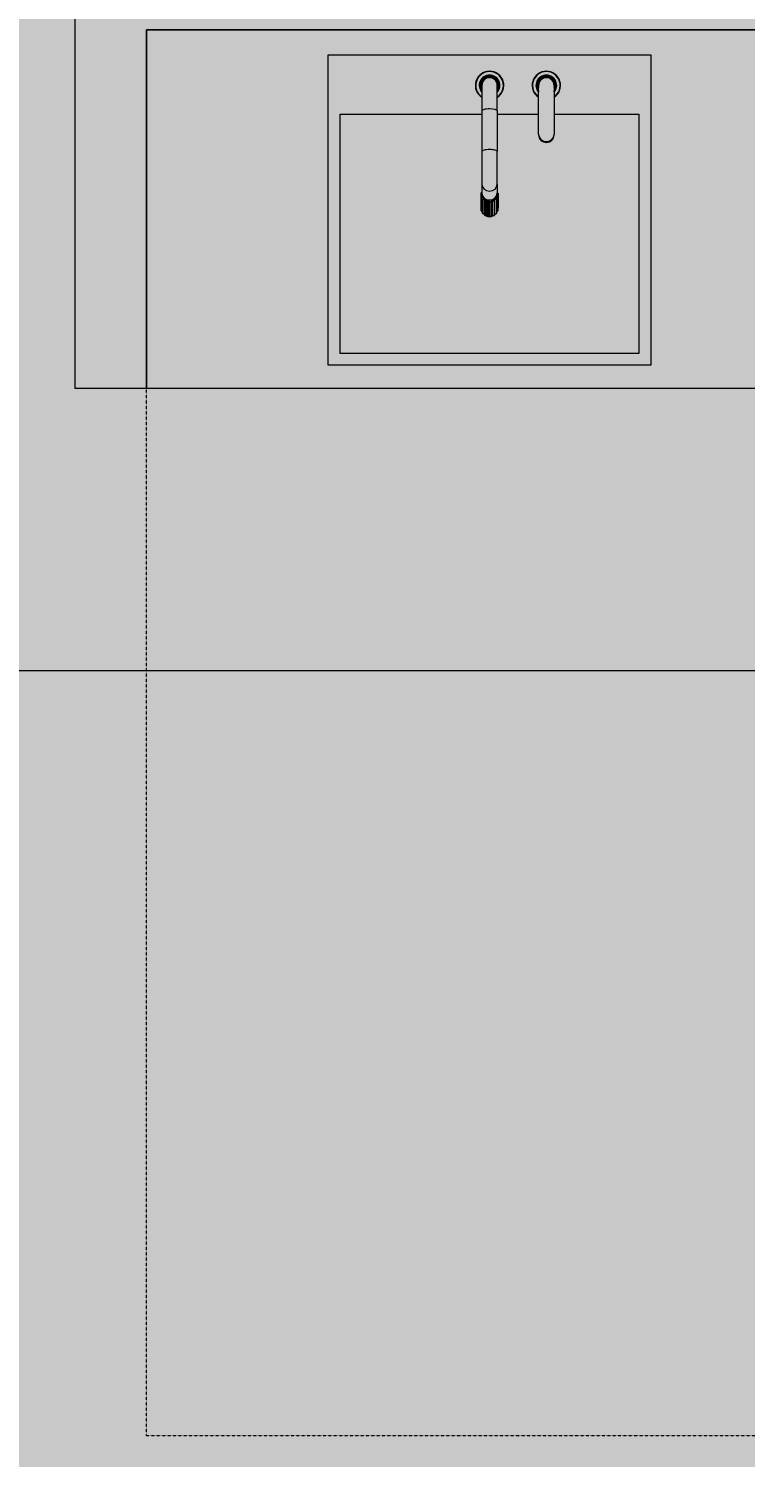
# Model space of a CAD drawing. Header units: millimetres. Extents: x 475206255 to 476720147, y 4620882299 to 4621447368.
# Drawn here: x 475251769 to 475252969, y 4621150488 to 4621152881 of the extents above; entities that cross this region are included whole.
import ezdxf

# ---------------------------------------------------------------- set-up
doc = ezdxf.new("R2010")
doc.units = ezdxf.units.MM
doc.header["$MEASUREMENT"] = 0
doc.linetypes.add('dash fine 0_25', pattern=[0.5952, 0.2976, -0.2976])
for name, color, linetype, lineweight in [('2D Drafting - General_Pen_No__250_Pen_No__7_Pen_No__250', 7, 'Continuous', 0), ('2D Drafting - General_Pen_No__250_Pen_No__7_Pen_No__7', 7, 'Continuous', 0), ('G-Anno-Nplt_Pen_No__151', 151, 'Continuous', 0), ('New_--------AVEJI_MODZRAVI_Pen_No__7', 7, 'Continuous', 0), ('New_--------AVEJI_UDZRAVI_Pen_No__7', 7, 'Continuous', 0), ('zoma_Pen_No__142', 142, 'Continuous', 0), ('zoma_Pen_No__5_Pen_No__5', 5, 'Continuous', 0)]:
    doc.layers.add(name, color=color, linetype=linetype, lineweight=lineweight)
doc.layers.add('New_--aveji_Pen_No__251', color=7, linetype='Continuous', lineweight=0, true_color=0x656565)
doc.layers.add('zoma', color=7, linetype='Continuous')
doc.styles.add('GENERATED_STYLE_2', font='arial.ttf')
doc.dimstyles.new('GENERATED_STYLE__3', dxfattribs={"dimtxt": 200, "dimasz": 64.421331, "dimexe": 0.18, "dimexo": 3, "dimgap": 0, "dimtad": 1, "dimtih": 1, "dimtoh": 1, "dimlfac": 0.001, "dimzin": 0, "dimdsep": 46, "dimtxsty": 'GENERATED_STYLE_2', "dimblk": 'ARROWHEAD_2', "dimblk1": 'ARROWHEAD_2', "dimblk2": 'ARROWHEAD_2', "dimcen": 0.09, "dimclrd": 142, "dimclre": 142, "dimclrt": 142, "dimadec": 0, "dimazin": 0, "dimtfac": 1, "dimtdec": 4, "dimtmove": 0, "dimatfit": 3, "dimfxl": 1, "dimtolj": 1, "dimtzin": 0, "dimarcsym": 0})
doc.dimstyles.new('GENERATED_STYLE__9', dxfattribs={"dimtxt": 200, "dimasz": 64.421331, "dimexe": 0.18, "dimexo": 3, "dimgap": 0, "dimtad": 1, "dimlfac": 0.001, "dimzin": 0, "dimdsep": 46, "dimtxsty": 'GENERATED_STYLE_2', "dimblk": 'ARROWHEAD_2', "dimblk1": 'ARROWHEAD_2', "dimblk2": 'ARROWHEAD_2', "dimcen": 0.09, "dimclrd": 142, "dimclre": 142, "dimclrt": 142, "dimadec": 0, "dimazin": 0, "dimtfac": 1, "dimtdec": 4, "dimtmove": 0, "dimatfit": 3, "dimfxl": 1, "dimtolj": 1, "dimtzin": 0, "dimarcsym": 0})

# ---------------------------------------------------------------- blocks, each defined once
blk = doc.blocks.new('*D165', base_point=(475826095.8, 4621095193.2))
at = {"layer": 'zoma_Pen_No__142', "color": 142, "linetype": 'Continuous', "lineweight": 0, "transparency": 16777216}
for p, q in [((475299133.3, 4621159406.2), (475299133.3, 4621159447.6)), ((475299175.7, 4621159381.7), (475299091, 4621159430.6)), ((475299196.9, 4621159406.2), (475299069.8, 4621159406.2)), ((475299133.3, 4621144206.2), (475299133.3, 4621159406.2)), ((475299091, 4621144230.6), (475299175.7, 4621144181.7)), ((475299196.9, 4621144206.2), (475299069.8, 4621144206.2)), ((475299133.3, 4621144164.7), (475299133.3, 4621144206.2))]:
    blk.add_line(p, q, dxfattribs=at)
at = {"layer": 'zoma_Pen_No__142', "color": 142, "lineweight": 0, "transparency": 16777216, "insert": (475299093.3, 4621151463), "char_height": 200, "attachment_point": 7, "rotation": 90, "style": 'GENERATED_STYLE_2'}
blk.add_mtext('\\A1;{\\pql;\\fArial|b0|i0|c204|p0;\\W1.000000;15.20}', dxfattribs=at)
blk = doc.blocks.new('ARROWHEAD_2')
at = {"color": 0, "linetype": 'Continuous', "lineweight": 0}
for p, q in [((-0.378, -0.655), (0.378, 0.655)), ((0, 0), (-1, 0))]:
    blk.add_line(p, q, dxfattribs=at)
blk = doc.blocks.new('*D169', base_point=(475826095.8, 4621095193.2))
at = {"layer": 'zoma_Pen_No__142', "color": 142, "linetype": 'Continuous', "lineweight": 0, "transparency": 16777216}
for p, q in [((475298301.8, 4621151630.6), (475298386.6, 4621151581.7)), ((475298407.8, 4621151606.2), (475298280.6, 4621151606.2)), ((475298344.2, 4621149006.2), (475298344.2, 4621151606.2)), ((475298301.8, 4621149030.6), (475298386.6, 4621148981.7)), ((475298407.8, 4621149006.2), (475298280.6, 4621149006.2))]:
    blk.add_line(p, q, dxfattribs=at)
at = {"layer": 'zoma_Pen_No__142', "color": 142, "lineweight": 0, "transparency": 16777216, "char_height": 200, "attachment_point": 7, "rotation": 90, "style": 'GENERATED_STYLE_2'}
for s, insert in [('\\A1;{\\pql;\\fArial|b0|i0|c204|p0;\\W1.000000;0.40}', (475298304.2, 4621151047.8)), ('\\A1;{\\pql;\\fArial|b0|i0|c204|p0;\\W1.000000;2.60}', (475298304.2, 4621150039.2))]:
    blk.add_mtext(s, dxfattribs=dict(at, insert=insert))
blk = doc.blocks.new('*D170', base_point=(475826095.8, 4621095193.2))
at = {"layer": 'zoma_Pen_No__142', "color": 142, "linetype": 'Continuous', "lineweight": 0, "transparency": 16777216}
for p, q in [((475298301.8, 4621152030.6), (475298386.6, 4621151981.7)), ((475298407.8, 4621152006.2), (475298280.6, 4621152006.2)), ((475298344.2, 4621151606.2), (475298344.2, 4621152006.2)), ((475298301.8, 4621151630.6), (475298386.6, 4621151581.7)), ((475298407.8, 4621151606.2), (475298280.6, 4621151606.2))]:
    blk.add_line(p, q, dxfattribs=at)
blk = doc.blocks.new('*D171', base_point=(475826095.8, 4621095193.2))
at = {"layer": 'zoma_Pen_No__142', "color": 142, "linetype": 'Continuous', "lineweight": 0, "transparency": 16777216}
for p, q in [((475298301.8, 4621152630.6), (475298386.6, 4621152581.7)), ((475298407.8, 4621152606.2), (475298280.6, 4621152606.2)), ((475298344.2, 4621152006.2), (475298344.2, 4621152606.2)), ((475298301.8, 4621152030.6), (475298386.6, 4621151981.7)), ((475298407.8, 4621152006.2), (475298280.6, 4621152006.2))]:
    blk.add_line(p, q, dxfattribs=at)
at = {"layer": 'zoma_Pen_No__142', "color": 142, "lineweight": 0, "transparency": 16777216, "insert": (475298304.2, 4621152039.2), "char_height": 200, "attachment_point": 7, "rotation": 90, "style": 'GENERATED_STYLE_2'}
blk.add_mtext('\\A1;{\\pql;\\fArial|b0|i0|c204|p0;\\W1.000000;0.60}', dxfattribs=at)
blk = doc.blocks.new('*D172', base_point=(475826095.8, 4621095193.2))
at = {"layer": 'zoma_Pen_No__142', "color": 142, "linetype": 'Continuous', "lineweight": 0, "transparency": 16777216}
for p, q in [((475298301.8, 4621154230.6), (475298386.6, 4621154181.7)), ((475298407.8, 4621154206.2), (475298280.6, 4621154206.2)), ((475298344.2, 4621152606.2), (475298344.2, 4621154206.2)), ((475298301.8, 4621152630.6), (475298386.6, 4621152581.7)), ((475298407.8, 4621152606.2), (475298280.6, 4621152606.2))]:
    blk.add_line(p, q, dxfattribs=at)
at = {"layer": 'zoma_Pen_No__142', "color": 142, "lineweight": 0, "transparency": 16777216, "insert": (475298304.2, 4621153139.2), "char_height": 200, "attachment_point": 7, "rotation": 90, "style": 'GENERATED_STYLE_2'}
blk.add_mtext('\\A1;{\\pql;\\fArial|b0|i0|c204|p0;\\W1.000000;1.60}', dxfattribs=at)
blk = doc.blocks.new('*D1336', base_point=(475826095.8, 4621095193.2))
at = {"layer": 'zoma_Pen_No__142', "color": 142, "linetype": 'Continuous', "lineweight": 0, "transparency": 16777216}
for p, q in [((475247419.4, 4621160358.8), (475247419.4, 4621160486)), ((475253519.4, 4621160358.8), (475253519.4, 4621160486)), ((475247443.8, 4621160464.8), (475247394.9, 4621160380)), ((475253543.8, 4621160464.8), (475253494.9, 4621160380)), ((475247419.4, 4621160422.4), (475253519.4, 4621160422.4))]:
    blk.add_line(p, q, dxfattribs=at)
at = {"layer": 'zoma_Pen_No__142', "color": 142, "lineweight": 0, "transparency": 16777216, "char_height": 200, "attachment_point": 7, "style": 'GENERATED_STYLE_2'}
for s, insert in [('\\A1;{\\pql;\\fArial|b0|i0|c204|p0;\\W1.000000;6.10}', (475250202.5, 4621160462.4)), ('\\A1;{\\pql;\\fArial|b0|i0|c204|p0;\\W1.000000;0.40}', (475252961, 4621160462.4))]:
    blk.add_mtext(s, dxfattribs=dict(at, insert=insert))
blk = doc.blocks.new('*D1395', base_point=(475826095.8, 4621095193.2))
at = {"layer": 'zoma_Pen_No__142', "color": 142, "linetype": 'Continuous', "lineweight": 0, "transparency": 16777216}
for p, q in [((475247419.4, 4621209735.5), (475247419.4, 4621209862.6)), ((475253519.4, 4621209735.5), (475253519.4, 4621209862.6)), ((475247443.8, 4621209841.4), (475247394.9, 4621209756.6)), ((475253543.8, 4621209841.4), (475253494.9, 4621209756.6)), ((475247419.4, 4621209799), (475253519.4, 4621209799))]:
    blk.add_line(p, q, dxfattribs=at)
at = {"layer": 'zoma_Pen_No__142', "color": 142, "lineweight": 0, "transparency": 16777216, "char_height": 200, "attachment_point": 7, "style": 'GENERATED_STYLE_2'}
for s, insert in [('\\A1;{\\pql;\\fArial|b0|i0|c204|p0;\\W1.000000;6.10}', (475250202.5, 4621209839)), ('\\A1;{\\pql;\\fArial|b0|i0|c204|p0;\\W1.000000;0.40}', (475252961, 4621209839))]:
    blk.add_mtext(s, dxfattribs=dict(at, insert=insert))
blk = doc.blocks.new('*D1419', base_point=(475826095.8, 4621095193.2))
at = {"layer": 'zoma_Pen_No__142', "color": 142, "linetype": 'Continuous', "lineweight": 0, "transparency": 16777216}
for p, q in [((475247419.4, 4621191190.5), (475247419.4, 4621191317.7)), ((475253519.4, 4621191190.5), (475253519.4, 4621191317.7)), ((475247443.8, 4621191296.5), (475247394.9, 4621191211.7)), ((475253543.8, 4621191296.5), (475253494.9, 4621191211.7)), ((475247419.4, 4621191254.1), (475253519.4, 4621191254.1))]:
    blk.add_line(p, q, dxfattribs=at)
at = {"layer": 'zoma_Pen_No__142', "color": 142, "lineweight": 0, "transparency": 16777216, "char_height": 200, "attachment_point": 7, "style": 'GENERATED_STYLE_2'}
for s, insert in [('\\A1;{\\pql;\\fArial|b0|i0|c204|p0;\\W1.000000;6.10}', (475250202.4, 4621191294.1)), ('\\A1;{\\pql;\\fArial|b0|i0|c204|p0;\\W1.000000;0.40}', (475252961, 4621191294.1))]:
    blk.add_mtext(s, dxfattribs=dict(at, insert=insert))
blk = doc.blocks.new('*D1453', base_point=(475826095.8, 4621095193.2))
at = {"layer": 'zoma_Pen_No__142', "color": 142, "linetype": 'Continuous', "lineweight": 0, "transparency": 16777216}
for p, q in [((475247419.4, 4621258925.2), (475247419.4, 4621259052.4)), ((475253519.4, 4621258925.2), (475253519.4, 4621259052.4)), ((475247443.8, 4621259031.2), (475247394.9, 4621258946.4)), ((475253543.8, 4621259031.2), (475253494.9, 4621258946.4)), ((475247419.4, 4621258988.8), (475253519.4, 4621258988.8))]:
    blk.add_line(p, q, dxfattribs=at)
at = {"layer": 'zoma_Pen_No__142', "color": 142, "lineweight": 0, "transparency": 16777216, "char_height": 200, "attachment_point": 7, "style": 'GENERATED_STYLE_2'}
for s, insert in [('\\A1;{\\pql;\\fArial|b0|i0|c204|p0;\\W1.000000;6.10}', (475250202.5, 4621259028.8)), ('\\A1;{\\pql;\\fArial|b0|i0|c204|p0;\\W1.000000;0.40}', (475252961, 4621259028.8))]:
    blk.add_mtext(s, dxfattribs=dict(at, insert=insert))
blk = doc.blocks.new('*D1477', base_point=(475826095.8, 4621095193.2))
at = {"layer": 'zoma_Pen_No__142', "color": 142, "linetype": 'Continuous', "lineweight": 0, "transparency": 16777216}
for p, q in [((475247419.4, 4621240380.3), (475247419.4, 4621240507.4)), ((475253519.4, 4621240380.3), (475253519.4, 4621240507.4)), ((475247443.8, 4621240486.2), (475247394.9, 4621240401.5)), ((475253543.8, 4621240486.2), (475253494.9, 4621240401.5)), ((475247419.4, 4621240443.8), (475253519.4, 4621240443.8))]:
    blk.add_line(p, q, dxfattribs=at)
at = {"layer": 'zoma_Pen_No__142', "color": 142, "lineweight": 0, "transparency": 16777216, "char_height": 200, "attachment_point": 7, "style": 'GENERATED_STYLE_2'}
for s, insert in [('\\A1;{\\pql;\\fArial|b0|i0|c204|p0;\\W1.000000;6.10}', (475250202.4, 4621240483.8)), ('\\A1;{\\pql;\\fArial|b0|i0|c204|p0;\\W1.000000;0.40}', (475252961, 4621240483.8))]:
    blk.add_mtext(s, dxfattribs=dict(at, insert=insert))

msp = doc.modelspace()

# ---------------------------------------------------------------- hatches: boundary and pattern name
at = {"layer": '2D Drafting - General_Pen_No__250_Pen_No__7_Pen_No__7', "linetype": 'Continuous', "lineweight": 0}
msp.add_hatch(color=7, dxfattribs=at).paths.add_polyline_path([(475253724.343, 4621152998.781), (475251966.241, 4621152998.781), (475251966.241, 4621154367.338), (475251846.241, 4621154367.338), (475251846.241, 4621153636.137), (475251806.727, 4621153636.137), (475251806.727, 4621153516.137), (475251846.241, 4621153516.137), (475251846.241, 4621152278.781), (475251966.241, 4621152278.781), (475251966.241, 4621152878.781), (475253724.343, 4621152878.781)])
at = {"layer": 'G-Anno-Nplt_Pen_No__151', "linetype": 'Continuous', "lineweight": 0, "true_color": 0x1f2f3f}
msp.add_hatch(color=169, dxfattribs=at).paths.add_polyline_path([(475247424.343, 4621154226.5), (475247824.31, 4621154226.5), (475247824.31, 4621153466.124), (475247494.343, 4621153466.124), (475247494.343, 4621152076.167), (475247494.343, 4621151751.167), (475249794.343, 4621151751.167), (475249794.343, 4621146476.167), (475253654.343, 4621146476.167), (475253654.343, 4621151536.167), (475253454.343, 4621151536.167), (475253454.343, 4621151836.167), (475253254.343, 4621151836.167), (475253254.343, 4621152666.355), (475253654.343, 4621152666.355), (475253654.343, 4621158036.167), (475250554.161, 4621158036.167), (475250554.161, 4621159136.167), (475247494.343, 4621159136.167), (475247494.343, 4621158936.167), (475247494.343, 4621155673.804), (475247424.343, 4621155673.804)])

# ---------------------------------------------------------------- linework, layer by layer
at = {"layer": '2D Drafting - General_Pen_No__250_Pen_No__7_Pen_No__250', "color": 7, "linetype": 'Continuous', "lineweight": 0, "flags": 128}
msp.add_lwpolyline([(475253724.343, 4621152998.781), (475251966.241, 4621152998.781), (475251966.241, 4621154367.338), (475251846.241, 4621154367.338), (475251846.241, 4621153636.137), (475251806.727, 4621153636.137), (475251806.727, 4621153516.137), (475251846.241, 4621153516.137), (475251846.241, 4621152278.781), (475251966.241, 4621152278.781), (475251966.241, 4621152878.781), (475253724.343, 4621152878.781)], close=True, dxfattribs=at)
at = {"layer": 'New_--------AVEJI_MODZRAVI_Pen_No__7', "color": 7, "linetype": 'dash fine 0_25', "lineweight": 0}
msp.add_lwpolyline([(475253454.343, 4621150524.521), (475251966.241, 4621150524.521), (475251966.241, 4621152729.08)], dxfattribs=at)
at = {"layer": 'New_--------AVEJI_UDZRAVI_Pen_No__7', "color": 7, "linetype": 'Continuous', "lineweight": 0}
msp.add_lwpolyline([(475253454.343, 4621152878.781), (475251966.241, 4621152878.781), (475251966.241, 4621152278.781), (475253454.343, 4621152278.781)], dxfattribs=at)
at = {"layer": 'New_--aveji_Pen_No__251', "color": 251, "linetype": 'Continuous', "lineweight": 0, "true_color": 0x656565}
for p, q in [((475252527.653, 4621152785.649), (475252527.653, 4621152743.178)), ((475252553.412, 4621152743.178), (475252553.412, 4621152785.649)), ((475252622.724, 4621152704.183), (475252622.724, 4621152785.649)), ((475252648.483, 4621152785.649), (475252648.483, 4621152704.183)), ((475252527.653, 4621152743.178), (475252527.653, 4621152675.137)), ((475252553.412, 4621152743.178), (475252553.412, 4621152675.137)), ((475252553.412, 4621152737.213), (475252622.724, 4621152737.213)), ((475252622.724, 4621152704.183), (475252622.724, 4621152702.759)), ((475252648.483, 4621152702.759), (475252648.483, 4621152704.183)), ((475252527.653, 4621152675.137), (475252527.653, 4621152620.016)), ((475252553.412, 4621152620.016), (475252553.412, 4621152675.137)), ((475252526.328, 4621152600.753), (475252526.328, 4621152604.58)), ((475252526.328, 4621152600.752), (475252526.328, 4621152576.789)), ((475252526.332, 4621152600.761), (475252526.332, 4621152604.582)), ((475252526.586, 4621152575.633), (475252526.586, 4621152599.596)), ((475252526.589, 4621152575.632), (475252526.589, 4621152599.6)), ((475252527.653, 4621152620.016), (475252527.653, 4621152605.296)), ((475252553.412, 4621152620.016), (475252553.412, 4621152605.296)), ((475252554.479, 4621152599.593), (475252554.479, 4621152575.63)), ((475252554.737, 4621152576.786), (475252554.737, 4621152600.749)), ((475252554.738, 4621152604.576), (475252554.738, 4621152580.613)), ((475252528.231, 4621152596.06), (475252528.231, 4621152572.097)), ((475252528.967, 4621152571.117), (475252528.967, 4621152595.08)), ((475252528.969, 4621152571.117), (475252528.969, 4621152595.085)), ((475252531.541, 4621152569.901), (475252531.541, 4621152595.552)), ((475252532.008, 4621152592.374), (475252532.008, 4621152568.411)), ((475252533.108, 4621152567.756), (475252533.108, 4621152591.719)), ((475252533.11, 4621152567.757), (475252533.11, 4621152591.725)), ((475252535.666, 4621152567.448), (475252535.666, 4621152593.099)), ((475252537.082, 4621152590.254), (475252537.082, 4621152566.291)), ((475252538.381, 4621152566.061), (475252538.381, 4621152590.024)), ((475252540.533, 4621152566.586), (475252540.533, 4621152592.237)), ((475252542.681, 4621152590.023), (475252542.681, 4621152566.06)), ((475252543.98, 4621152566.29), (475252543.98, 4621152590.253)), ((475252545.399, 4621152567.448), (475252545.399, 4621152593.099)), ((475252547.954, 4621152591.717), (475252547.954, 4621152567.754)), ((475252549.055, 4621152568.409), (475252549.055, 4621152592.372)), ((475252549.525, 4621152569.901), (475252549.525, 4621152595.552)), ((475252552.097, 4621152595.078), (475252552.097, 4621152571.115)), ((475252552.832, 4621152572.095), (475252552.832, 4621152596.058))]:
    msp.add_line(p, q, dxfattribs=at)
msp.add_lwpolyline([(475252810.609, 4621152836.949), (475252810.609, 4621152316.949), (475252270.494, 4621152316.949), (475252270.494, 4621152836.949)], close=True, dxfattribs=at)
msp.add_lwpolyline([(475252648.483, 4621152737.213), (475252790.609, 4621152737.213), (475252790.609, 4621152336.949), (475252290.494, 4621152336.949), (475252290.494, 4621152737.213), (475252527.653, 4621152737.213)], dxfattribs=at)
for centre, radius, start, end in [((475252540.533, 4621152785.649), 23.813, 90.00002, 237.258157), ((475252540.533, 4621152785.649), 23.805, 90.00002, 237.244931), ((475252540.533, 4621152785.649), 23.778, 90.00002, 237.20329), ((475252540.533, 4621152785.649), 23.724, 90.00002, 237.119665), ((475252540.533, 4621152785.649), 23.635, 90.000019, 236.97991), ((475252540.533, 4621152785.649), 23.146, 90.00002, 236.188824), ((475252540.533, 4621152785.649), 17.327, 90.000019, 221.983112), ((475252540.533, 4621152785.649), 16.761, 90.000019, 219.788945), ((475252540.533, 4621152785.649), 16.55, 90.00002, 218.902852), ((475252540.533, 4621152785.649), 16.328, 90.000021, 217.926431), ((475252540.533, 4621152785.649), 15.483, 90.000019, 213.712281), ((475252540.533, 4621152785.649), 13.402, 90.00002, 196.050914), ((475252540.533, 4621152785.649), 12.88, 90.000021, 180.000021), ((475252540.533, 4621152785.649), 23.813, 302.741884, 90.00002), ((475252540.533, 4621152785.649), 23.805, 302.75511, 90.00002), ((475252540.533, 4621152785.649), 23.778, 302.796751, 90.00002), ((475252540.533, 4621152785.649), 23.724, 302.880376, 90.00002), ((475252540.533, 4621152785.649), 23.635, 303.020131, 90.00002), ((475252540.533, 4621152785.649), 23.146, 303.811217, 90.00002), ((475252540.533, 4621152785.649), 17.327, 318.016929, 90.000021), ((475252540.533, 4621152785.649), 16.761, 320.211096, 90.000021), ((475252540.533, 4621152785.649), 16.55, 321.097189, 90.00002), ((475252540.533, 4621152785.649), 16.328, 322.073607, 90.00002), ((475252540.533, 4621152785.649), 15.483, 326.287761, 90.00002), ((475252540.533, 4621152785.649), 13.402, 343.949128, 90.00002), ((475252540.533, 4621152785.649), 12.88, 0.000021, 90.000019), ((475252635.603, 4621152785.649), 23.813, 90.00002, 237.258157), ((475252635.603, 4621152785.649), 23.805, 90.00002, 237.244931), ((475252635.603, 4621152785.649), 23.778, 90.00002, 237.20329), ((475252635.603, 4621152785.649), 23.724, 90.00002, 237.119665), ((475252635.603, 4621152785.649), 23.635, 90.000021, 236.979909), ((475252635.603, 4621152785.649), 23.146, 90.00002, 236.188824), ((475252635.603, 4621152785.649), 17.327, 90.00002, 221.983113), ((475252635.603, 4621152785.649), 16.761, 90.000019, 219.788945), ((475252635.603, 4621152785.649), 16.55, 90.000021, 218.90285), ((475252635.603, 4621152785.649), 16.328, 90.000021, 217.926431), ((475252635.603, 4621152785.649), 15.483, 90.00002, 213.712279), ((475252635.603, 4621152785.649), 13.402, 90.00002, 196.050914), ((475252635.603, 4621152785.649), 12.88, 0.000021, 180.000021), ((475252635.603, 4621152785.649), 23.813, 302.741884, 90.00002), ((475252635.603, 4621152785.649), 23.805, 302.75511, 90.00002), ((475252635.603, 4621152785.649), 23.778, 302.796751, 90.00002), ((475252635.603, 4621152785.649), 23.724, 302.880375, 90.00002), ((475252635.603, 4621152785.649), 23.635, 303.020131, 90.00002), ((475252635.603, 4621152785.649), 23.146, 303.811217, 90.00002), ((475252635.603, 4621152785.649), 17.327, 318.016927, 90.000021), ((475252635.603, 4621152785.649), 16.761, 320.211096, 90.000021), ((475252635.603, 4621152785.649), 16.55, 321.097189, 90.00002), ((475252635.603, 4621152785.649), 16.328, 322.073608, 90.00002), ((475252635.603, 4621152785.649), 15.483, 326.287762, 90.000019), ((475252635.603, 4621152785.649), 13.402, 343.949128, 90.00002)]:
    msp.add_arc(centre, radius, start, end, dxfattribs=at)
for centre, major_axis, ratio, start_param, end_param in [((475252540.533, 4621152743.178), (12.88, 0), 0.23905575, 1.57079633, 3.14159271), ((475252540.533, 4621152743.178), (12.88, 0), 0.23905575, 0.00000006, 1.57079633), ((475252635.604, 4621152704.183), (12.88, 0), 0.98480799, 3.14159259, 6.28318532), ((475252635.604, 4621152702.759), (-12.88, 0), 0.98480506, 6.28318509, 9.42477774), ((475252540.533, 4621152675.137), (12.88, 0), 0.23905575, 1.57079633, 3.14159271), ((475252540.533, 4621152675.137), (12.88, 0), 0.23905575, 6.28318507, 7.85398163), ((475252540.533, 4621152602.664), (14.367, 0), 0.88988826, 3.29171498, 3.38392044), ((475252540.533, 4621152602.664), (14.367, 0), 0.88988826, 2.8990159, 2.99122137), ((475252540.533, 4621152603.254), (13.515, 0), 0.88988826, 3.22228408, 3.45327474), ((475252540.533, 4621152603.254), (13.515, 0), 0.88988826, 2.83365359, 3.06057562), ((475252540.533, 4621152620.016), (12.88, 0), 0.88988826, 3.14159267, 4.71238898), ((475252540.533, 4621152605.296), (12.88, 0), 0.88988826, 3.14159259, 4.71238898), ((475252540.533, 4621152603.471), (12.82, 0), 0.88988826, 3.15312769, 3.52270557), ((475252540.533, 4621152603.471), (12.82, 0), 0.88988826, 3.09068451, 3.13000646), ((475252540.533, 4621152603.471), (-12.82, 0), 0.88988826, 0.40423412, 0.77381198), ((475252540.533, 4621152620.016), (-12.88, 0), 0.88988826, 1.57079633, 3.14159265), ((475252540.533, 4621152605.296), (-12.88, 0), 0.88988826, 1.57079633, 3.14159265), ((475252540.533, 4621152603.471), (-12.82, 0), 0.88988826, 2.36772964, 2.73730748), ((475252540.533, 4621152603.471), (-12.82, 0), 0.88988826, 2.7604287, 3.13000653), ((475252540.533, 4621152603.471), (-12.82, 0), 0.88988826, 3.15312784, 3.19250082), ((475252540.533, 4621152603.254), (-13.515, 0), 0.88988826, 2.82958499, 3.06057563), ((475252540.533, 4621152603.254), (-13.515, 0), 0.88988826, 3.22228408, 3.44953173), ((475252540.533, 4621152602.664), (-14.367, 0), 0.88988826, 2.89901593, 2.99122134), ((475252540.533, 4621152602.664), (-14.367, 0), 0.88988826, 3.29171502, 3.38392047), ((475252540.533, 4621152578.701), (14.367, 0), 0.88988826, 3.29171498, 3.38392044), ((475252540.533, 4621152602.664), (-14.367, 0), 0.88988826, 0.54282142, 0.6350269), ((475252540.533, 4621152603.254), (-13.515, 0), 0.88988826, 0.4733905, 0.70438114), ((475252540.533, 4621152603.471), (-12.82, 0), 0.88988826, 0.79693323, 1.16651106), ((475252540.533, 4621152603.254), (-13.515, 0), 0.88988826, 0.86608959, 1.09708024), ((475252540.533, 4621152602.664), (-14.367, 0), 0.88988826, 0.93552055, 1.02772596), ((475252540.533, 4621152603.471), (-12.82, 0), 0.88988826, 1.18963234, 1.55921017), ((475252540.533, 4621152603.254), (-13.515, 0), 0.88988826, 1.25878866, 1.48977933), ((475252540.533, 4621152602.664), (-14.367, 0), 0.88988826, 1.3282196, 1.42042505), ((475252540.533, 4621152603.471), (-12.82, 0), 0.88988826, 1.58233144, 1.95190925), ((475252540.533, 4621152603.254), (-13.515, 0), 0.88988826, 1.65148773, 1.88247841), ((475252540.533, 4621152602.664), (-14.367, 0), 0.88988826, 1.72091868, 1.81312412), ((475252540.533, 4621152603.471), (-12.82, 0), 0.88988826, 1.97503055, 2.34460838), ((475252540.533, 4621152603.254), (-13.515, 0), 0.88988826, 2.04418681, 2.27517749), ((475252540.533, 4621152602.664), (-14.367, 0), 0.88988826, 2.11361776, 2.2058232), ((475252540.533, 4621152603.254), (-13.515, 0), 0.88988826, 2.4368859, 2.66787657), ((475252540.533, 4621152602.664), (-14.367, 0), 0.88988826, 2.50631687, 2.5985223), ((475252540.533, 4621152578.701), (-14.367, 0), 0.88988826, 2.89901593, 2.99122141), ((475252540.533, 4621152578.701), (-14.367, 0), 0.88988826, 0.54282141, 0.63502684), ((475252540.533, 4621152576.071), (-11.65, 0), 0.88988826, 0.61887298, 0.70821417), ((475252540.533, 4621152578.701), (-14.367, 0), 0.88988826, 0.9355205, 1.02772595), ((475252540.533, 4621152576.071), (-11.65, 0), 0.88988826, 0.9648204, 2.17642924), ((475252540.533, 4621152578.701), (-14.367, 0), 0.88988826, 1.3282196, 1.42042504), ((475252540.533, 4621152578.701), (-14.367, 0), 0.88988826, 1.72091869, 1.81312414), ((475252540.533, 4621152578.701), (-14.367, 0), 0.88988826, 2.11361776, 2.2058232), ((475252540.533, 4621152576.071), (-11.65, 0), 0.88988826, 2.43308372, 2.52259947), ((475252540.533, 4621152578.701), (-14.367, 0), 0.88988826, 2.50631687, 2.5985223)]:
    msp.add_ellipse(centre, major_axis=major_axis, ratio=ratio, start_param=start_param, end_param=end_param, dxfattribs=at)
for points in [[(475252527.061, 4621152602.285), (475252526.824, 4621152601.797), (475252526.58, 4621152601.286), (475252526.328, 4621152600.752)], [(475252526.332, 4621152604.582), (475252526.582, 4621152604.468), (475252526.826, 4621152604.35), (475252527.062, 4621152604.228)], [(475252527.653, 4621152606.928), (475252527.308, 4621152606.55), (475252526.953, 4621152606.152), (475252526.587, 4621152605.735)], [(475252526.589, 4621152599.6), (475252526.96, 4621152599.596), (475252527.32, 4621152599.585), (475252527.669, 4621152599.566)], [(475252527.713, 4621152603.34), (475252527.502, 4621152603.001), (475252527.284, 4621152602.649), (475252527.061, 4621152602.285)], [(475252527.062, 4621152604.228), (475252527.285, 4621152604.017), (475252527.502, 4621152603.809), (475252527.713, 4621152603.603)], [(475252527.669, 4621152599.566), (475252527.998, 4621152599.454), (475252528.32, 4621152599.341), (475252528.632, 4621152599.228)], [(475252527.713, 4621152603.603), (475252527.743, 4621152603.589), (475252527.772, 4621152603.575), (475252527.802, 4621152603.561)], [(475252527.806, 4621152603.534), (475252527.775, 4621152603.469), (475252527.745, 4621152603.405), (475252527.713, 4621152603.34)], [(475252528.746, 4621152598.984), (475252528.667, 4621152598.594), (475252528.587, 4621152598.189), (475252528.504, 4621152597.771)], [(475252528.632, 4621152599.228), (475252528.683, 4621152599.226), (475252528.734, 4621152599.225), (475252528.784, 4621152599.223)], [(475252528.784, 4621152599.223), (475252528.771, 4621152599.144), (475252528.759, 4621152599.064), (475252528.746, 4621152598.984)], [(475252552.282, 4621152599.223), (475252552.332, 4621152599.225), (475252552.382, 4621152599.226), (475252552.433, 4621152599.227)], [(475252552.319, 4621152598.983), (475252552.307, 4621152599.064), (475252552.294, 4621152599.144), (475252552.282, 4621152599.223)], [(475252552.433, 4621152599.227), (475252552.745, 4621152599.339), (475252553.066, 4621152599.451), (475252553.396, 4621152599.562)], [(475252553.264, 4621152603.561), (475252553.293, 4621152603.575), (475252553.323, 4621152603.589), (475252553.352, 4621152603.603)], [(475252553.352, 4621152603.339), (475252553.321, 4621152603.404), (475252553.29, 4621152603.469), (475252553.259, 4621152603.534)], [(475252553.352, 4621152603.603), (475252553.564, 4621152603.808), (475252553.781, 4621152604.015), (475252554.004, 4621152604.224)], [(475252554.004, 4621152602.281), (475252553.781, 4621152602.646), (475252553.564, 4621152602.999), (475252553.352, 4621152603.339)], [(475252553.396, 4621152599.562), (475252553.746, 4621152599.58), (475252554.107, 4621152599.59), (475252554.479, 4621152599.593)], [(475252554.476, 4621152605.734), (475252554.111, 4621152606.15), (475252553.756, 4621152606.548), (475252553.412, 4621152606.926)], [(475252554.004, 4621152604.224), (475252554.241, 4621152604.345), (475252554.486, 4621152604.463), (475252554.738, 4621152604.576)], [(475252554.734, 4621152600.752), (475252554.483, 4621152601.285), (475252554.24, 4621152601.794), (475252554.004, 4621152602.281)], [(475252527.682, 4621152574.435), (475252527.329, 4621152574.815), (475252526.964, 4621152575.213), (475252526.589, 4621152575.632)], [(475252528.504, 4621152597.771), (475252528.416, 4621152597.226), (475252528.325, 4621152596.656), (475252528.231, 4621152596.06)], [(475252528.969, 4621152595.085), (475252529.404, 4621152595.224), (475252529.825, 4621152595.351), (475252530.234, 4621152595.466)], [(475252530.234, 4621152595.466), (475252530.62, 4621152595.48), (475252530.997, 4621152595.491), (475252531.363, 4621152595.498)], [(475252531.363, 4621152595.498), (475252531.423, 4621152595.516), (475252531.482, 4621152595.534), (475252531.541, 4621152595.552)], [(475252531.541, 4621152595.552), (475252531.551, 4621152595.472), (475252531.562, 4621152595.392), (475252531.573, 4621152595.312)], [(475252531.573, 4621152595.312), (475252531.639, 4621152594.919), (475252531.707, 4621152594.512), (475252531.777, 4621152594.092)], [(475252531.777, 4621152594.092), (475252531.852, 4621152593.544), (475252531.928, 4621152592.972), (475252532.008, 4621152592.374)], [(475252533.11, 4621152591.725), (475252533.542, 4621152592.016), (475252533.961, 4621152592.292), (475252534.367, 4621152592.552)], [(475252534.367, 4621152592.552), (475252534.751, 4621152592.702), (475252535.125, 4621152592.846), (475252535.49, 4621152592.982)], [(475252535.49, 4621152592.982), (475252535.549, 4621152593.022), (475252535.608, 4621152593.06), (475252535.666, 4621152593.099)], [(475252535.666, 4621152593.099), (475252535.699, 4621152593.027), (475252535.731, 4621152592.954), (475252535.764, 4621152592.881)], [(475252535.764, 4621152592.881), (475252535.965, 4621152592.536), (475252536.172, 4621152592.178), (475252536.384, 4621152591.808)], [(475252536.384, 4621152591.808), (475252536.609, 4621152591.313), (475252536.842, 4621152590.795), (475252537.082, 4621152590.254)], [(475252538.381, 4621152590.03), (475252538.744, 4621152590.462), (475252539.097, 4621152590.875), (475252539.439, 4621152591.267)], [(475252539.439, 4621152591.267), (475252539.762, 4621152591.542), (475252540.077, 4621152591.808), (475252540.384, 4621152592.063)], [(475252540.384, 4621152592.063), (475252540.434, 4621152592.122), (475252540.483, 4621152592.18), (475252540.533, 4621152592.237)], [(475252540.533, 4621152592.237), (475252540.582, 4621152592.18), (475252540.631, 4621152592.122), (475252540.681, 4621152592.063)], [(475252540.681, 4621152592.063), (475252540.986, 4621152591.808), (475252541.3, 4621152591.542), (475252541.622, 4621152591.266)], [(475252541.622, 4621152591.266), (475252541.964, 4621152590.872), (475252542.318, 4621152590.458), (475252542.681, 4621152590.023)], [(475252543.979, 4621152590.259), (475252544.219, 4621152590.798), (475252544.452, 4621152591.314), (475252544.677, 4621152591.807)], [(475252544.677, 4621152591.807), (475252544.891, 4621152592.178), (475252545.099, 4621152592.536), (475252545.301, 4621152592.881)], [(475252545.301, 4621152592.881), (475252545.334, 4621152592.954), (475252545.367, 4621152593.027), (475252545.399, 4621152593.099)], [(475252545.399, 4621152593.099), (475252545.458, 4621152593.06), (475252545.516, 4621152593.021), (475252545.575, 4621152592.982)], [(475252545.575, 4621152592.982), (475252545.938, 4621152592.845), (475252546.312, 4621152592.701), (475252546.695, 4621152592.55)], [(475252546.695, 4621152592.55), (475252547.102, 4621152592.288), (475252547.521, 4621152592.011), (475252547.954, 4621152591.717)], [(475252549.052, 4621152592.377), (475252549.132, 4621152592.973), (475252549.21, 4621152593.544), (475252549.285, 4621152594.089)], [(475252549.285, 4621152594.089), (475252549.356, 4621152594.511), (475252549.425, 4621152594.918), (475252549.492, 4621152595.311)], [(475252549.492, 4621152595.311), (475252549.503, 4621152595.392), (475252549.514, 4621152595.472), (475252549.525, 4621152595.552)], [(475252549.525, 4621152595.552), (475252549.584, 4621152595.534), (475252549.643, 4621152595.516), (475252549.702, 4621152595.498)], [(475252549.702, 4621152595.498), (475252550.068, 4621152595.49), (475252550.443, 4621152595.478), (475252550.829, 4621152595.463)], [(475252550.829, 4621152595.463), (475252551.239, 4621152595.346), (475252551.661, 4621152595.218), (475252552.097, 4621152595.078)], [(475252552.56, 4621152597.768), (475252552.478, 4621152598.187), (475252552.397, 4621152598.592), (475252552.319, 4621152598.983)], [(475252552.829, 4621152596.061), (475252552.737, 4621152596.655), (475252552.647, 4621152597.224), (475252552.56, 4621152597.768)], [(475252554.479, 4621152575.63), (475252554.102, 4621152575.211), (475252553.737, 4621152574.811), (475252553.383, 4621152574.432)], [(475252528.231, 4621152573.994), (475252528.051, 4621152574.138), (475252527.868, 4621152574.285), (475252527.682, 4621152574.435)], [(475252530.249, 4621152570.34), (475252529.836, 4621152570.584), (475252529.409, 4621152570.843), (475252528.969, 4621152571.117)], [(475252531.424, 4621152569.925), (475252531.043, 4621152570.056), (475252530.652, 4621152570.194), (475252530.249, 4621152570.34)], [(475252531.541, 4621152569.901), (475252531.502, 4621152569.909), (475252531.463, 4621152569.917), (475252531.424, 4621152569.925)], [(475252531.562, 4621152569.802), (475252531.555, 4621152569.835), (475252531.548, 4621152569.868), (475252531.541, 4621152569.901)], [(475252531.775, 4621152568.982), (475252531.702, 4621152569.26), (475252531.631, 4621152569.533), (475252531.562, 4621152569.802)], [(475252532.008, 4621152568.411), (475252531.927, 4621152568.6), (475252531.85, 4621152568.79), (475252531.775, 4621152568.982)], [(475252534.382, 4621152567.431), (475252533.971, 4621152567.529), (475252533.547, 4621152567.637), (475252533.11, 4621152567.757)], [(475252535.55, 4621152567.43), (475252535.172, 4621152567.427), (475252534.782, 4621152567.428), (475252534.382, 4621152567.431)], [(475252535.666, 4621152567.448), (475252535.628, 4621152567.442), (475252535.589, 4621152567.436), (475252535.55, 4621152567.43)], [(475252535.73, 4621152567.364), (475252535.709, 4621152567.392), (475252535.687, 4621152567.42), (475252535.666, 4621152567.448)], [(475252536.376, 4621152566.696), (475252536.155, 4621152566.922), (475252535.939, 4621152567.144), (475252535.73, 4621152567.364)], [(475252537.082, 4621152566.291), (475252536.839, 4621152566.423), (475252536.604, 4621152566.558), (475252536.376, 4621152566.696)], [(475252539.452, 4621152566.151), (475252539.106, 4621152566.115), (475252538.749, 4621152566.085), (475252538.381, 4621152566.062)], [(475252540.435, 4621152566.531), (475252540.116, 4621152566.405), (475252539.789, 4621152566.278), (475252539.452, 4621152566.151)], [(475252540.533, 4621152566.586), (475252540.5, 4621152566.568), (475252540.468, 4621152566.55), (475252540.435, 4621152566.531)], [(475252540.63, 4621152566.531), (475252540.597, 4621152566.55), (475252540.565, 4621152566.568), (475252540.533, 4621152566.586)], [(475252541.609, 4621152566.151), (475252541.274, 4621152566.278), (475252540.947, 4621152566.404), (475252540.63, 4621152566.531)], [(475252542.681, 4621152566.06), (475252542.313, 4621152566.084), (475252541.956, 4621152566.114), (475252541.609, 4621152566.151)], [(475252544.686, 4621152566.695), (475252544.458, 4621152566.557), (475252544.223, 4621152566.423), (475252543.98, 4621152566.291)], [(475252545.335, 4621152567.364), (475252545.125, 4621152567.144), (475252544.908, 4621152566.921), (475252544.686, 4621152566.695)], [(475252545.399, 4621152567.448), (475252545.378, 4621152567.42), (475252545.356, 4621152567.392), (475252545.335, 4621152567.364)], [(475252545.515, 4621152567.43), (475252545.476, 4621152567.436), (475252545.438, 4621152567.442), (475252545.399, 4621152567.448)], [(475252546.679, 4621152567.43), (475252546.281, 4621152567.426), (475252545.892, 4621152567.427), (475252545.515, 4621152567.43)], [(475252547.954, 4621152567.754), (475252547.516, 4621152567.635), (475252547.091, 4621152567.527), (475252546.679, 4621152567.43)], [(475252549.288, 4621152568.98), (475252549.212, 4621152568.79), (475252549.135, 4621152568.601), (475252549.055, 4621152568.415)], [(475252549.504, 4621152569.802), (475252549.434, 4621152569.532), (475252549.362, 4621152569.258), (475252549.288, 4621152568.98)], [(475252549.525, 4621152569.901), (475252549.518, 4621152569.868), (475252549.511, 4621152569.835), (475252549.504, 4621152569.802)], [(475252549.641, 4621152569.924), (475252549.602, 4621152569.916), (475252549.564, 4621152569.909), (475252549.525, 4621152569.901)], [(475252550.814, 4621152570.337), (475252550.412, 4621152570.192), (475252550.021, 4621152570.055), (475252549.641, 4621152569.924)], [(475252552.097, 4621152571.115), (475252551.656, 4621152570.84), (475252551.228, 4621152570.581), (475252550.814, 4621152570.337)], [(475252553.383, 4621152574.432), (475252553.196, 4621152574.282), (475252553.013, 4621152574.135), (475252552.832, 4621152573.991)]]:
    msp.add_open_spline(points, degree=3, dxfattribs=at)
at = {"layer": 'zoma_Pen_No__5_Pen_No__5', "color": 5, "linetype": 'Continuous', "lineweight": 0}
msp.add_line((475228375.834, 4621151806.167), (475299805.598, 4621151806.167), dxfattribs=at)

# ---------------------------------------------------------------- dimensions: what is measured, and where the dimension line sits
at = {"layer": 'zoma', "color": 142, "linetype": 'Continuous', "lineweight": 0}
for base, p1, p2, picture, middle in [((475253519.376, 4621258988.783), (475247419.368, 4621024556.839), (475253519.376, 4621006290.259), '*D1453', (475250461.368, 4621259128.783)), ((475253519.369, 4621240443.837), (475247419.368, 4621006027.167), (475253519.369, 4620991020.605), '*D1477', (475250461.364, 4621240583.837)), ((475253519.376, 4621209799.032), (475247419.368, 4621024556.839), (475253519.376, 4621006290.259), '*D1395', (475250461.368, 4621209939.032)), ((475253519.369, 4621191254.086), (475247419.368, 4621006027.167), (475253519.369, 4620991020.605), '*D1419', (475250461.364, 4621191394.086)), ((475253519.376, 4621160422.38), (475247419.368, 4621024556.839), (475253519.376, 4621006290.259), '*D1336', (475250461.368, 4621160562.38))]:
    dim = msp.add_linear_dim(base=base, p1=p1, p2=p2, dimstyle='GENERATED_STYLE__3', dxfattribs=at)
    dim.commit()
    dim.dimension.update_dxf_attribs({"geometry": picture, "text_midpoint": middle, "dimtype": 160})
for base, p1, p2, picture, middle in [((475299133.337, 4621159406.167), (475233116.313, 4621144206.167), (475233116.313, 4621159406.167), '*D165', (475298993.337, 4621151797.994)), ((475298344.209, 4621154206.169), (475233116.568, 4621152606.167), (475233116.313, 4621154206.169), '*D172', (475298204.209, 4621153398.164)), ((475298344.209, 4621152606.167), (475233116.313, 4621152006.167), (475233116.568, 4621152606.167), '*D171', (475298204.209, 4621152298.163)), ((475298344.209, 4621152006.167), (475233116.313, 4621151606.167), (475233116.313, 4621152006.167), '*D170', (475298204.209, 4621151306.746)), ((475298344.209, 4621151606.167), (475233116.313, 4621149006.167), (475233116.313, 4621151606.167), '*D169', (475298204.209, 4621150298.163))]:
    dim = msp.add_linear_dim(base=base, p1=p1, p2=p2, angle=90, dimstyle='GENERATED_STYLE__9', dxfattribs=at)
    dim.commit()
    dim.dimension.update_dxf_attribs({"geometry": picture, "text_midpoint": middle, "dimtype": 160, "text_rotation": 90})

doc.saveas('drawing.dxf')
